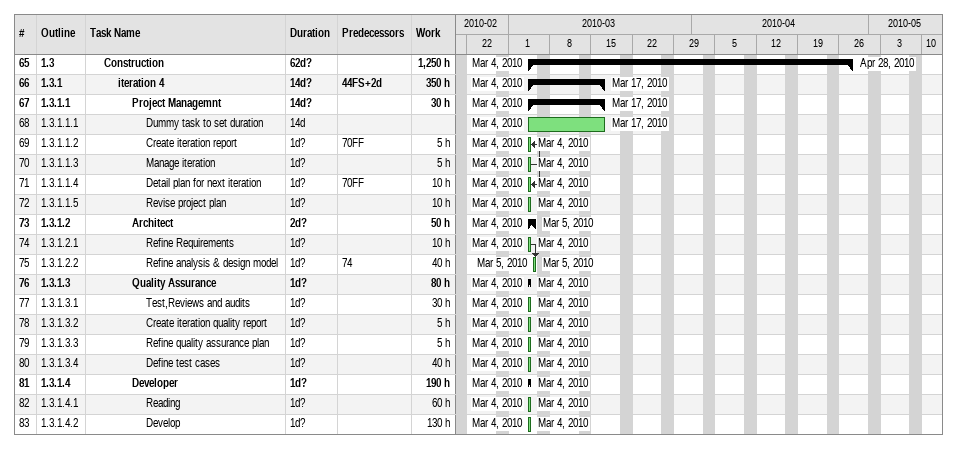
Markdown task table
| ID | WBS | Task | Duration | Start | Finish | Predecessors | Work (h) |
|---|---|---|---|---|---|---|---|
| 65 | 1.3 | **Construction** | 62d? | 2010-03-04 | 2010-04-28 |  | 1250 |
| 66 | 1.3.1 | **iteration 4** | 14d? | 2010-03-04 | 2010-03-17 | 44FS+2d | 350 |
| 67 | 1.3.1.1 | **Project Managemnt** | 14d? | 2010-03-04 | 2010-03-17 |  | 30 |
| 68 | 1.3.1.1.1 | Dummy task to set duration | 14d | 2010-03-04 | 2010-03-17 |  |  |
| 69 | 1.3.1.1.2 | Create iteration report | 1d? | 2010-03-04 | 2010-03-04 | 70FF | 5 |
| 70 | 1.3.1.1.3 | Manage iteration | 1d? | 2010-03-04 | 2010-03-04 |  | 5 |
| 71 | 1.3.1.1.4 | Detail plan for next iteration | 1d? | 2010-03-04 | 2010-03-04 | 70FF | 10 |
| 72 | 1.3.1.1.5 | Revise project plan | 1d? | 2010-03-04 | 2010-03-04 |  | 10 |
| 73 | 1.3.1.2 | **Architect** | 2d? | 2010-03-04 | 2010-03-05 |  | 50 |
| 74 | 1.3.1.2.1 | Refine Requirements | 1d? | 2010-03-04 | 2010-03-04 |  | 10 |
| 75 | 1.3.1.2.2 | Refine analysis & design model | 1d? | 2010-03-05 | 2010-03-05 | 74 | 40 |
| 76 | 1.3.1.3 | **Quality Assurance** | 1d? | 2010-03-04 | 2010-03-04 |  | 80 |
| 77 | 1.3.1.3.1 | Test,Reviews and audits | 1d? | 2010-03-04 | 2010-03-04 |  | 30 |
| 78 | 1.3.1.3.2 | Create iteration quality report | 1d? | 2010-03-04 | 2010-03-04 |  | 5 |
| 79 | 1.3.1.3.3 | Refine quality assurance plan | 1d? | 2010-03-04 | 2010-03-04 |  | 5 |
| 80 | 1.3.1.3.4 | Define test cases | 1d? | 2010-03-04 | 2010-03-04 |  | 40 |
| 81 | 1.3.1.4 | **Developer** | 1d? | 2010-03-04 | 2010-03-04 |  | 190 |
| 82 | 1.3.1.4.1 | Reading | 1d? | 2010-03-04 | 2010-03-04 |  | 60 |
| 83 | 1.3.1.4.2 | Develop | 1d? | 2010-03-04 | 2010-03-04 |  | 130 |
